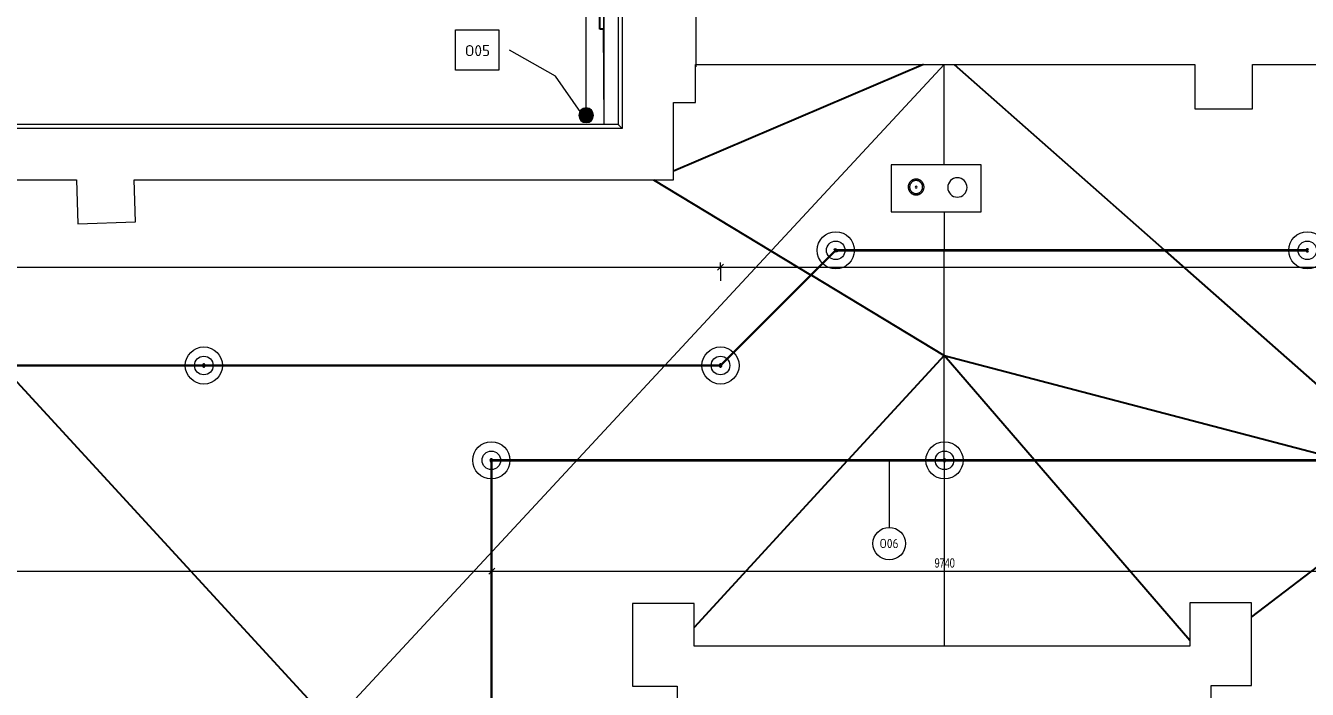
# Model space of a CAD drawing. Header units: millimetres. Extents: x 46521 to 262603, y -45352 to 20466.
# Drawn here: x 65035 to 78823, y -24311 to -17163 of the extents above; entities that cross this region are included whole.
import ezdxf

# ---------------------------------------------------------------- set-up
doc = ezdxf.new("R2010")
doc.units = ezdxf.units.MM
for name, color, linetype, lineweight in [('A-ANNO-DIMS', 211, 'Continuous', 9), ('A-ANNO-DIMS-50', 211, 'Continuous', 9), ('A-DETL-THIN', 151, 'Continuous', 13), ('A-FLOR-HRAL', 11, 'Continuous', 13), ('A-FLOR-HRAL-IDEN', 2, 'Continuous', 9), ('A-ROOF', 132, 'Continuous', 13), ('A-ROOF-OTLN', 132, 'Continuous', 13), ('A-WALL', 113, 'Continuous', 13), ('E-POWR-CNDT', 130, 'Continuous', 13), ('E-POWR-CNDT-IDEN', 130, 'Continuous', 9), ('E-POWR-DROP', 130, 'Continuous', 13), ('M-HVAC-CDFF', 50, 'Continuous', 13), ('Q-SPCQ', 91, 'Continuous', 13)]:
    doc.layers.add(name, color=color, linetype=linetype, lineweight=lineweight)
doc.styles.add('Arial_1', font='arial.ttf', dxfattribs={"width": 0.7, "height": 100})
doc.styles.add('ISOCPEUR', font='isocpeur.ttf', dxfattribs={"width": 0.9, "height": 100})
doc.styles.add('ISOCPEUR_1', font='isocpeur.ttf', dxfattribs={"height": 119.0625})
doc.dimstyles.new('Vnitřní_-_průhledné', dxfattribs={"dimscale": 304.8, "dimtxt": 102.02594, "dimasz": 0.213255, "dimexe": 0.164042, "dimexo": 0.0625, "dimgap": 0.032808, "dimtad": 1, "dimdec": 0, "dimrnd": 5, "dimzin": 0, "dimdsep": 46, "dimtxsty": 'Arial_1', "dimblk1": 'OBLIQUE', "dimblk2": 'OBLIQUE', "dimsah": 1, "dimcen": 0.09, "dimdle": 0.164042, "dimazin": 0, "dimtfac": 1, "dimtdec": 4, "dimtix": 1, "dimtmove": 0, "dimatfit": 3, "dimfxl": 0.492126, "dimfxlon": 1, "dimtvp": 1, "dimtolj": 1, "dimtzin": 0, "dimarcsym": 2})

# ---------------------------------------------------------------- blocks, each defined once
blk = doc.blocks.new('parapet_ext - parapet_ext-1802137-STŘECHA NÁVRH B')
at = {"layer": 'Q-SPCQ'}
h = blk.add_hatch(dxfattribs=at)
h.set_pattern_fill('FP_2', color=11, style=0, pattern_type=2)
h.set_pattern_definition([(134.735, (-17081.7, -71432.29), (-177.5924, -175.9572), [])])
h.paths.add_polyline_path([(450, -300), (450, -258), (-450, -258), (-450, -300), (278, -300)])
at = {"layer": 'Q-SPCQ', "color": 241, "lineweight": 25}
for p, q in [((-450, -300), (-450, -258)), ((450, -258), (450, -300)), ((450, -300), (-450, -300))]:
    blk.add_line(p, q, dxfattribs=at)
blk = doc.blocks.new('Zábradlí - Záchytný systém kotva-V17-STŘECHA NÁVRH B')
at = {"layer": 'A-FLOR-HRAL', "flags": 128}
for points in [[(-17, -4), (-17, -4), (-17, -4), (-17, -4), (-18, -4), (-18, -4), (-18, -4), (-18, -4), (-18, -4), (-18, -4), (-19, -4), (-19, -4), (-19, -4), (-19, -3), (-19, -3), (-19, -3), (-19, -3), (-19, -3), (-20, -3), (-20, -3), (-20, -3), (-20, -3), (-20, -3), (-20, -2), (-20, -2), (-20, -2), (-20, -2), (-21, -2), (-21, -2), (-21, -2), (-21, -1), (-21, -1), (-21, -1), (-21, -1), (-21, -1), (-21, -1), (-21, -1), (-21, 0), (-21, 0), (-21, 0), (-21, 0), (-21, 0), (-21, 0), (-21, 1), (-21, 1), (-21, 1), (-21, 1), (-21, 1), (-21, 1), (-21, 2), (-21, 2), (-21, 2), (-20, 2), (-20, 2), (-20, 2), (-20, 2), (-20, 2), (-20, 3), (-20, 3), (-20, 3), (-20, 3), (-20, 3), (-19, 3), (-19, 3), (-19, 3), (-19, 3), (-19, 4), (-19, 4), (-19, 4), (-18, 4), (-18, 4), (-18, 4), (-18, 4), (-18, 4), (-18, 4), (-18, 4), (-17, 4), (-17, 4), (-17, 4), (-17, 4)], [(-17, 4), (-17, 4), (-17, 4), (-17, 4), (-17, 4), (-17, 4), (-16, 4), (-16, 4), (-16, 4), (-16, 4), (-16, 4), (-15, 4), (-15, 4), (-15, 4), (-14, 4), (-14, 4)], [(17, 4), (17, 4), (17, 4), (17, 4), (17, 4), (17, 4), (16, 4), (16, 4), (16, 4), (16, 4), (16, 4), (15, 4), (15, 4), (15, 4), (14, 4), (14, 4), (13, 4), (13, 4), (13, 4), (12, 4), (12, 4), (11, 4), (11, 4), (10, 4), (10, 4), (9, 4), (8, 4), (8, 4), (7, 4), (7, 4), (6, 4), (5, 4), (5, 4), (4, 4), (3, 4), (3, 4), (2, 4), (1, 4), (1, 4), (0, 4), (-1, 4), (-1, 4), (-2, 4), (-3, 4), (-3, 4), (-4, 4), (-5, 4), (-5, 4), (-6, 4), (-6, 4), (-7, 4), (-8, 4), (-8, 4), (-9, 4), (-9, 4), (-10, 4), (-11, 4), (-11, 4), (-12, 4), (-12, 4), (-13, 4), (-13, 4), (-13, 4), (-14, 4), (-14, 4), (-15, 4), (-15, 4), (-15, 4), (-15, 4), (-16, 4), (-16, 4), (-16, 4), (-16, 4), (-17, 4), (-17, 4), (-17, 4), (-17, 4), (-17, 4), (-17, 4), (-17, 4)], [(14, 4), (14, 4), (14, 4), (15, 4), (15, 4), (15, 4), (16, 4), (16, 4), (16, 4), (16, 4), (16, 4), (17, 4), (17, 4), (17, 4), (17, 4), (17, 4), (17, 4)], [(17, 4), (17, 4), (17, 4), (17, 4), (17, 4), (18, 4), (18, 4), (18, 4), (18, 4), (18, 4), (18, 4), (19, 4), (19, 4), (19, 3), (19, 3), (19, 3), (19, 3), (19, 3), (19, 3), (20, 3), (20, 3), (20, 3), (20, 3), (20, 2), (20, 2), (20, 2), (20, 2), (20, 2), (20, 2), (21, 2), (21, 1), (21, 1), (21, 1), (21, 1), (21, 1), (21, 1), (21, 1), (21, 0), (21, 0), (21, 0), (21, 0), (21, 0), (21, 0), (21, -1), (21, -1), (21, -1), (21, -1), (21, -1), (21, -1), (21, -2), (20, -2), (20, -2), (20, -2), (20, -2), (20, -2), (20, -2), (20, -2), (20, -3), (20, -3), (20, -3), (20, -3), (19, -3), (19, -3), (19, -3), (19, -3), (19, -3), (19, -4), (19, -4), (18, -4), (18, -4), (18, -4), (18, -4), (18, -4), (18, -4), (18, -4), (17, -4), (17, -4), (17, -4), (17, -4), (17, -4)], [(-14, -4), (-14, -4), (-15, -4), (-15, -4), (-15, -4), (-15, -4), (-16, -4), (-16, -4), (-16, -4), (-16, -4), (-17, -4), (-17, -4), (-17, -4), (-17, -4), (-17, -4), (-17, -4), (-17, -4)], [(-17, -4), (-17, -4), (-17, -4), (-17, -4), (-17, -4), (-17, -4), (-16, -4), (-16, -4), (-16, -4), (-16, -4), (-16, -4), (-15, -4), (-15, -4), (-15, -4), (-14, -4), (-14, -4), (-14, -4), (-13, -4), (-13, -4), (-12, -4), (-12, -4), (-11, -4), (-11, -4), (-10, -4), (-10, -4), (-9, -4), (-9, -4), (-8, -4), (-7, -4), (-7, -4), (-6, -4), (-6, -4), (-5, -4), (-4, -4), (-4, -4), (-3, -4), (-2, -4), (-2, -4), (-1, -4), (0, -4), (0, -4), (1, -4), (2, -4), (2, -4), (3, -4), (4, -4), (4, -4), (5, -4), (6, -4), (6, -4), (7, -4), (8, -4), (8, -4), (9, -4), (9, -4), (10, -4), (10, -4), (11, -4), (11, -4), (12, -4), (12, -4), (13, -4), (13, -4), (14, -4), (14, -4), (14, -4), (15, -4), (15, -4), (15, -4), (16, -4), (16, -4), (16, -4), (16, -4), (16, -4), (17, -4), (17, -4), (17, -4), (17, -4), (17, -4), (17, -4)], [(17, -4), (17, -4), (17, -4), (17, -4), (17, -4), (17, -4), (16, -4), (16, -4), (16, -4), (16, -4), (16, -4), (15, -4), (15, -4), (15, -4), (14, -4), (14, -4)]]:
    blk.add_lwpolyline(points, dxfattribs=at)
at = {"layer": 'A-FLOR-HRAL'}
for radius in [200, 100]:
    blk.add_circle((0, 0), radius, dxfattribs=at)
for radius, start, end in [(15, 109.6343, 164.4845), (12, 114.8172, 160.3314), (10, 120, 156.1783), (15, 19.6343, 70.3657), (12, 24.8172, 65.1828), (10, 30, 60), (15, 195.4607, 340.3657), (12, 199.6001, 335.1828), (10, 203.7395, 330)]:
    blk.add_arc((0, 0), radius, start, end, dxfattribs=at)
blk = doc.blocks.new('Zábradlí - Záchytný systém kotva-V18-STŘECHA NÁVRH B')
at = {"layer": 'A-FLOR-HRAL', "flags": 128}
for points in [[(-17, -4), (-17, -4), (-17, -4), (-17, -4), (-18, -4), (-18, -4), (-18, -4), (-18, -4), (-18, -4), (-18, -4), (-19, -4), (-19, -4), (-19, -4), (-19, -3), (-19, -3), (-19, -3), (-19, -3), (-19, -3), (-20, -3), (-20, -3), (-20, -3), (-20, -3), (-20, -3), (-20, -2), (-20, -2), (-20, -2), (-20, -2), (-21, -2), (-21, -2), (-21, -2), (-21, -1), (-21, -1), (-21, -1), (-21, -1), (-21, -1), (-21, -1), (-21, -1), (-21, 0), (-21, 0), (-21, 0), (-21, 0), (-21, 0), (-21, 0), (-21, 1), (-21, 1), (-21, 1), (-21, 1), (-21, 1), (-21, 1), (-21, 2), (-21, 2), (-21, 2), (-20, 2), (-20, 2), (-20, 2), (-20, 2), (-20, 2), (-20, 3), (-20, 3), (-20, 3), (-20, 3), (-20, 3), (-19, 3), (-19, 3), (-19, 3), (-19, 3), (-19, 4), (-19, 4), (-19, 4), (-18, 4), (-18, 4), (-18, 4), (-18, 4), (-18, 4), (-18, 4), (-18, 4), (-17, 4), (-17, 4), (-17, 4), (-17, 4)], [(-17, 4), (-17, 4), (-17, 4), (-17, 4), (-17, 4), (-17, 4), (-16, 4), (-16, 4), (-16, 4), (-16, 4), (-16, 4), (-15, 4), (-15, 4), (-15, 4), (-14, 4), (-14, 4)], [(17, 4), (17, 4), (17, 4), (17, 4), (17, 4), (17, 4), (16, 4), (16, 4), (16, 4), (16, 4), (16, 4), (15, 4), (15, 4), (15, 4), (14, 4), (14, 4), (13, 4), (13, 4), (13, 4), (12, 4), (12, 4), (11, 4), (11, 4), (10, 4), (10, 4), (9, 4), (8, 4), (8, 4), (7, 4), (7, 4), (6, 4), (5, 4), (5, 4), (4, 4), (3, 4), (3, 4), (2, 4), (1, 4), (1, 4), (0, 4), (-1, 4), (-1, 4), (-2, 4), (-3, 4), (-3, 4), (-4, 4), (-5, 4), (-5, 4), (-6, 4), (-6, 4), (-7, 4), (-8, 4), (-8, 4), (-9, 4), (-9, 4), (-10, 4), (-11, 4), (-11, 4), (-12, 4), (-12, 4), (-13, 4), (-13, 4), (-13, 4), (-14, 4), (-14, 4), (-15, 4), (-15, 4), (-15, 4), (-15, 4), (-16, 4), (-16, 4), (-16, 4), (-16, 4), (-17, 4), (-17, 4), (-17, 4), (-17, 4), (-17, 4), (-17, 4), (-17, 4)], [(14, 4), (14, 4), (14, 4), (15, 4), (15, 4), (15, 4), (16, 4), (16, 4), (16, 4), (16, 4), (16, 4), (17, 4), (17, 4), (17, 4), (17, 4), (17, 4), (17, 4)], [(17, 4), (17, 4), (17, 4), (17, 4), (17, 4), (18, 4), (18, 4), (18, 4), (18, 4), (18, 4), (18, 4), (19, 4), (19, 4), (19, 3), (19, 3), (19, 3), (19, 3), (19, 3), (19, 3), (20, 3), (20, 3), (20, 3), (20, 3), (20, 2), (20, 2), (20, 2), (20, 2), (20, 2), (20, 2), (21, 2), (21, 1), (21, 1), (21, 1), (21, 1), (21, 1), (21, 1), (21, 1), (21, 0), (21, 0), (21, 0), (21, 0), (21, 0), (21, 0), (21, -1), (21, -1), (21, -1), (21, -1), (21, -1), (21, -1), (21, -2), (20, -2), (20, -2), (20, -2), (20, -2), (20, -2), (20, -2), (20, -2), (20, -3), (20, -3), (20, -3), (20, -3), (19, -3), (19, -3), (19, -3), (19, -3), (19, -3), (19, -4), (19, -4), (18, -4), (18, -4), (18, -4), (18, -4), (18, -4), (18, -4), (18, -4), (17, -4), (17, -4), (17, -4), (17, -4), (17, -4)], [(-14, -4), (-14, -4), (-15, -4), (-15, -4), (-15, -4), (-15, -4), (-16, -4), (-16, -4), (-16, -4), (-16, -4), (-17, -4), (-17, -4), (-17, -4), (-17, -4), (-17, -4), (-17, -4), (-17, -4)], [(-17, -4), (-17, -4), (-17, -4), (-17, -4), (-17, -4), (-17, -4), (-16, -4), (-16, -4), (-16, -4), (-16, -4), (-16, -4), (-15, -4), (-15, -4), (-15, -4), (-14, -4), (-14, -4), (-14, -4), (-13, -4), (-13, -4), (-12, -4), (-12, -4), (-11, -4), (-11, -4), (-10, -4), (-10, -4), (-9, -4), (-9, -4), (-8, -4), (-7, -4), (-7, -4), (-6, -4), (-6, -4), (-5, -4), (-4, -4), (-4, -4), (-3, -4), (-2, -4), (-2, -4), (-1, -4), (0, -4), (0, -4), (1, -4), (2, -4), (2, -4), (3, -4), (4, -4), (4, -4), (5, -4), (6, -4), (6, -4), (7, -4), (8, -4), (8, -4), (9, -4), (9, -4), (10, -4), (10, -4), (11, -4), (11, -4), (12, -4), (12, -4), (13, -4), (13, -4), (14, -4), (14, -4), (14, -4), (15, -4), (15, -4), (15, -4), (16, -4), (16, -4), (16, -4), (16, -4), (16, -4), (17, -4), (17, -4), (17, -4), (17, -4), (17, -4), (17, -4)], [(17, -4), (17, -4), (17, -4), (17, -4), (17, -4), (17, -4), (16, -4), (16, -4), (16, -4), (16, -4), (16, -4), (15, -4), (15, -4), (15, -4), (14, -4), (14, -4)]]:
    blk.add_lwpolyline(points, dxfattribs=at)
at = {"layer": 'A-FLOR-HRAL'}
for radius in [200, 100]:
    blk.add_circle((0, 0), radius, dxfattribs=at)
for radius, start, end in [(15, 109.6343, 164.4845), (12, 114.8172, 160.3314), (10, 120, 156.1783), (15, 15.5155, 70.3657), (12, 19.6686, 65.1828), (10, 23.8217, 60), (15, 195.4607, 295.3657), (12, 199.6001, 290.1828), (10, 203.7395, 285), (15, 334.6343, 344.5393)]:
    blk.add_arc((0, 0), radius, start, end, dxfattribs=at)
blk = doc.blocks.new('Zábradlí - Záchytný systém kotva-V19-STŘECHA NÁVRH B')
at = {"layer": 'A-FLOR-HRAL', "flags": 128}
for points in [[(-17, -4), (-17, -4), (-17, -4), (-17, -4), (-18, -4), (-18, -4), (-18, -4), (-18, -4), (-18, -4), (-18, -4), (-19, -4), (-19, -4), (-19, -4), (-19, -3), (-19, -3), (-19, -3), (-19, -3), (-19, -3), (-20, -3), (-20, -3), (-20, -3), (-20, -3), (-20, -3), (-20, -2), (-20, -2), (-20, -2), (-20, -2), (-21, -2), (-21, -2), (-21, -2), (-21, -1), (-21, -1), (-21, -1), (-21, -1), (-21, -1), (-21, -1), (-21, -1), (-21, 0), (-21, 0), (-21, 0), (-21, 0), (-21, 0), (-21, 0), (-21, 1), (-21, 1), (-21, 1), (-21, 1), (-21, 1), (-21, 1), (-21, 2), (-21, 2), (-21, 2), (-20, 2), (-20, 2), (-20, 2), (-20, 2), (-20, 2), (-20, 3), (-20, 3), (-20, 3), (-20, 3), (-20, 3), (-19, 3), (-19, 3), (-19, 3), (-19, 3), (-19, 4), (-19, 4), (-19, 4), (-18, 4), (-18, 4), (-18, 4), (-18, 4), (-18, 4), (-18, 4), (-18, 4), (-17, 4), (-17, 4), (-17, 4), (-17, 4)], [(-17, 4), (-17, 4), (-17, 4), (-17, 4), (-17, 4), (-17, 4), (-16, 4), (-16, 4), (-16, 4), (-16, 4), (-16, 4), (-15, 4), (-15, 4), (-15, 4), (-14, 4), (-14, 4)], [(17, 4), (17, 4), (17, 4), (17, 4), (17, 4), (17, 4), (16, 4), (16, 4), (16, 4), (16, 4), (16, 4), (15, 4), (15, 4), (15, 4), (14, 4), (14, 4), (13, 4), (13, 4), (13, 4), (12, 4), (12, 4), (11, 4), (11, 4), (10, 4), (10, 4), (9, 4), (8, 4), (8, 4), (7, 4), (7, 4), (6, 4), (5, 4), (5, 4), (4, 4), (3, 4), (3, 4), (2, 4), (1, 4), (1, 4), (0, 4), (-1, 4), (-1, 4), (-2, 4), (-3, 4), (-3, 4), (-4, 4), (-5, 4), (-5, 4), (-6, 4), (-6, 4), (-7, 4), (-8, 4), (-8, 4), (-9, 4), (-9, 4), (-10, 4), (-11, 4), (-11, 4), (-12, 4), (-12, 4), (-13, 4), (-13, 4), (-13, 4), (-14, 4), (-14, 4), (-15, 4), (-15, 4), (-15, 4), (-15, 4), (-16, 4), (-16, 4), (-16, 4), (-16, 4), (-17, 4), (-17, 4), (-17, 4), (-17, 4), (-17, 4), (-17, 4), (-17, 4)], [(14, 4), (14, 4), (14, 4), (15, 4), (15, 4), (15, 4), (16, 4), (16, 4), (16, 4), (16, 4), (16, 4), (17, 4), (17, 4), (17, 4), (17, 4), (17, 4), (17, 4)], [(17, 4), (17, 4), (17, 4), (17, 4), (17, 4), (18, 4), (18, 4), (18, 4), (18, 4), (18, 4), (18, 4), (19, 4), (19, 4), (19, 3), (19, 3), (19, 3), (19, 3), (19, 3), (19, 3), (20, 3), (20, 3), (20, 3), (20, 3), (20, 2), (20, 2), (20, 2), (20, 2), (20, 2), (20, 2), (21, 2), (21, 1), (21, 1), (21, 1), (21, 1), (21, 1), (21, 1), (21, 1), (21, 0), (21, 0), (21, 0), (21, 0), (21, 0), (21, 0), (21, -1), (21, -1), (21, -1), (21, -1), (21, -1), (21, -1), (21, -2), (20, -2), (20, -2), (20, -2), (20, -2), (20, -2), (20, -2), (20, -2), (20, -3), (20, -3), (20, -3), (20, -3), (19, -3), (19, -3), (19, -3), (19, -3), (19, -3), (19, -4), (19, -4), (18, -4), (18, -4), (18, -4), (18, -4), (18, -4), (18, -4), (18, -4), (17, -4), (17, -4), (17, -4), (17, -4), (17, -4)], [(-14, -4), (-14, -4), (-15, -4), (-15, -4), (-15, -4), (-15, -4), (-16, -4), (-16, -4), (-16, -4), (-16, -4), (-17, -4), (-17, -4), (-17, -4), (-17, -4), (-17, -4), (-17, -4), (-17, -4)], [(-17, -4), (-17, -4), (-17, -4), (-17, -4), (-17, -4), (-17, -4), (-16, -4), (-16, -4), (-16, -4), (-16, -4), (-16, -4), (-15, -4), (-15, -4), (-15, -4), (-14, -4), (-14, -4), (-14, -4), (-13, -4), (-13, -4), (-12, -4), (-12, -4), (-11, -4), (-11, -4), (-10, -4), (-10, -4), (-9, -4), (-9, -4), (-8, -4), (-7, -4), (-7, -4), (-6, -4), (-6, -4), (-5, -4), (-4, -4), (-4, -4), (-3, -4), (-2, -4), (-2, -4), (-1, -4), (0, -4), (0, -4), (1, -4), (2, -4), (2, -4), (3, -4), (4, -4), (4, -4), (5, -4), (6, -4), (6, -4), (7, -4), (8, -4), (8, -4), (9, -4), (9, -4), (10, -4), (10, -4), (11, -4), (11, -4), (12, -4), (12, -4), (13, -4), (13, -4), (14, -4), (14, -4), (14, -4), (15, -4), (15, -4), (15, -4), (16, -4), (16, -4), (16, -4), (16, -4), (16, -4), (17, -4), (17, -4), (17, -4), (17, -4), (17, -4), (17, -4)], [(17, -4), (17, -4), (17, -4), (17, -4), (17, -4), (17, -4), (16, -4), (16, -4), (16, -4), (16, -4), (16, -4), (15, -4), (15, -4), (15, -4), (14, -4), (14, -4)]]:
    blk.add_lwpolyline(points, dxfattribs=at)
at = {"layer": 'A-FLOR-HRAL'}
for radius in [200, 100]:
    blk.add_circle((0, 0), radius, dxfattribs=at)
for radius, start, end in [(15, 109.6343, 164.4845), (12, 114.8172, 160.3314), (10, 120, 156.0241), (15, 15.5155, 70.3657), (12, 19.6686, 65.1828), (10, 23.8217, 60), (15, 195.4607, 205.3657), (15, 244.6343, 344.5393), (12, 249.8172, 340.3999), (10, 255, 336.2605)]:
    blk.add_arc((0, 0), radius, start, end, dxfattribs=at)
blk = doc.blocks.new('Zábradlí - Záchytný systém kotva-V21-STŘECHA NÁVRH B')
at = {"layer": 'A-FLOR-HRAL', "flags": 128}
for points in [[(-17, -4), (-17, -4), (-17, -4), (-17, -4), (-18, -4), (-18, -4), (-18, -4), (-18, -4), (-18, -4), (-18, -4), (-19, -4), (-19, -4), (-19, -4), (-19, -3), (-19, -3), (-19, -3), (-19, -3), (-19, -3), (-20, -3), (-20, -3), (-20, -3), (-20, -3), (-20, -3), (-20, -2), (-20, -2), (-20, -2), (-20, -2), (-21, -2), (-21, -2), (-21, -2), (-21, -1), (-21, -1), (-21, -1), (-21, -1), (-21, -1), (-21, -1), (-21, -1), (-21, 0), (-21, 0), (-21, 0), (-21, 0), (-21, 0), (-21, 0), (-21, 1), (-21, 1), (-21, 1), (-21, 1), (-21, 1), (-21, 1), (-21, 2), (-21, 2), (-21, 2), (-20, 2), (-20, 2), (-20, 2), (-20, 2), (-20, 2), (-20, 3), (-20, 3), (-20, 3), (-20, 3), (-20, 3), (-19, 3), (-19, 3), (-19, 3), (-19, 3), (-19, 4), (-19, 4), (-19, 4), (-18, 4), (-18, 4), (-18, 4), (-18, 4), (-18, 4), (-18, 4), (-18, 4), (-17, 4), (-17, 4), (-17, 4), (-17, 4)], [(-17, 4), (-17, 4), (-17, 4), (-17, 4), (-17, 4), (-17, 4), (-16, 4), (-16, 4), (-16, 4), (-16, 4), (-16, 4), (-15, 4), (-15, 4), (-15, 4), (-14, 4), (-14, 4)], [(17, 4), (17, 4), (17, 4), (17, 4), (17, 4), (17, 4), (16, 4), (16, 4), (16, 4), (16, 4), (16, 4), (15, 4), (15, 4), (15, 4), (14, 4), (14, 4), (13, 4), (13, 4), (13, 4), (12, 4), (12, 4), (11, 4), (11, 4), (10, 4), (10, 4), (9, 4), (8, 4), (8, 4), (7, 4), (7, 4), (6, 4), (5, 4), (5, 4), (4, 4), (3, 4), (3, 4), (2, 4), (1, 4), (1, 4), (0, 4), (-1, 4), (-1, 4), (-2, 4), (-3, 4), (-3, 4), (-4, 4), (-5, 4), (-5, 4), (-6, 4), (-6, 4), (-7, 4), (-8, 4), (-8, 4), (-9, 4), (-9, 4), (-10, 4), (-11, 4), (-11, 4), (-12, 4), (-12, 4), (-13, 4), (-13, 4), (-13, 4), (-14, 4), (-14, 4), (-15, 4), (-15, 4), (-15, 4), (-15, 4), (-16, 4), (-16, 4), (-16, 4), (-16, 4), (-17, 4), (-17, 4), (-17, 4), (-17, 4), (-17, 4), (-17, 4), (-17, 4)], [(14, 4), (14, 4), (14, 4), (15, 4), (15, 4), (15, 4), (16, 4), (16, 4), (16, 4), (16, 4), (16, 4), (17, 4), (17, 4), (17, 4), (17, 4), (17, 4), (17, 4)], [(17, 4), (17, 4), (17, 4), (17, 4), (17, 4), (18, 4), (18, 4), (18, 4), (18, 4), (18, 4), (18, 4), (19, 4), (19, 4), (19, 3), (19, 3), (19, 3), (19, 3), (19, 3), (19, 3), (20, 3), (20, 3), (20, 3), (20, 3), (20, 2), (20, 2), (20, 2), (20, 2), (20, 2), (20, 2), (21, 2), (21, 1), (21, 1), (21, 1), (21, 1), (21, 1), (21, 1), (21, 1), (21, 0), (21, 0), (21, 0), (21, 0), (21, 0), (21, 0), (21, -1), (21, -1), (21, -1), (21, -1), (21, -1), (21, -1), (21, -2), (20, -2), (20, -2), (20, -2), (20, -2), (20, -2), (20, -2), (20, -2), (20, -3), (20, -3), (20, -3), (20, -3), (19, -3), (19, -3), (19, -3), (19, -3), (19, -3), (19, -4), (19, -4), (18, -4), (18, -4), (18, -4), (18, -4), (18, -4), (18, -4), (18, -4), (17, -4), (17, -4), (17, -4), (17, -4), (17, -4)], [(-14, -4), (-14, -4), (-15, -4), (-15, -4), (-15, -4), (-15, -4), (-16, -4), (-16, -4), (-16, -4), (-16, -4), (-17, -4), (-17, -4), (-17, -4), (-17, -4), (-17, -4), (-17, -4), (-17, -4)], [(-17, -4), (-17, -4), (-17, -4), (-17, -4), (-17, -4), (-17, -4), (-16, -4), (-16, -4), (-16, -4), (-16, -4), (-16, -4), (-15, -4), (-15, -4), (-15, -4), (-14, -4), (-14, -4), (-14, -4), (-13, -4), (-13, -4), (-12, -4), (-12, -4), (-11, -4), (-11, -4), (-10, -4), (-10, -4), (-9, -4), (-9, -4), (-8, -4), (-7, -4), (-7, -4), (-6, -4), (-6, -4), (-5, -4), (-4, -4), (-4, -4), (-3, -4), (-2, -4), (-2, -4), (-1, -4), (0, -4), (0, -4), (1, -4), (2, -4), (2, -4), (3, -4), (4, -4), (4, -4), (5, -4), (6, -4), (6, -4), (7, -4), (8, -4), (8, -4), (9, -4), (9, -4), (10, -4), (10, -4), (11, -4), (11, -4), (12, -4), (12, -4), (13, -4), (13, -4), (14, -4), (14, -4), (14, -4), (15, -4), (15, -4), (15, -4), (16, -4), (16, -4), (16, -4), (16, -4), (16, -4), (17, -4), (17, -4), (17, -4), (17, -4), (17, -4), (17, -4)], [(17, -4), (17, -4), (17, -4), (17, -4), (17, -4), (17, -4), (16, -4), (16, -4), (16, -4), (16, -4), (16, -4), (15, -4), (15, -4), (15, -4), (14, -4), (14, -4)]]:
    blk.add_lwpolyline(points, dxfattribs=at)
at = {"layer": 'A-FLOR-HRAL'}
for radius in [200, 100]:
    blk.add_circle((0, 0), radius, dxfattribs=at)
for radius, start, end in [(15, 109.6343, 164.4845), (12, 114.8172, 160.3314), (10, 120, 156.1783), (15, 15.5155, 70.3657), (12, 19.6686, 65.1828), (10, 23.8217, 60), (15, 195.4607, 250.3657), (12, 199.6001, 245.1828), (10, 203.7395, 240), (15, 289.6343, 344.5393), (10, 300, 336.2605), (12, 294.8172, 340.3999)]:
    blk.add_arc((0, 0), radius, start, end, dxfattribs=at)
blk = doc.blocks.new('Zábradlí - Zábradlí-1236211-STŘECHA NÁVRH B')
for name, p, rotation in [('Zábradlí - Záchytný systém kotva-V19-STŘECHA NÁVRH B', (73750, -19583), 134.9999999999999), ('Zábradlí - Záchytný systém kotva-V21-STŘECHA NÁVRH B', (78823, -19583), 89.9999999999998), ('Zábradlí - Záchytný systém kotva-V21-STŘECHA NÁVRH B', (66952, -20823), 89.9999999999998), ('Zábradlí - Záchytný systém kotva-V18-STŘECHA NÁVRH B', (72510, -20823), 89.9999999999998), ('Zábradlí - Záchytný systém kotva-V17-STŘECHA NÁVRH B', (70045, -21844), 269.9999999999998), ('Zábradlí - Záchytný systém kotva-V21-STŘECHA NÁVRH B', (74920, -21844), 269.9999999999998)]:
    blk.add_blockref(name, p, dxfattribs=dict(rotation=rotation))
blk = doc.blocks.new('Typ horního madla - Horní madlo_Vnitřní_-1236216-STŘECHA NÁVRH B')
at = {"layer": 'A-FLOR-HRAL'}
for p, q in [((78819, -19578), (73750, -19578)), ((73743, -19583), (72514, -20812)), ((72514, -20826), (73750, -19590)), ((73760, -19588), (78819, -19588)), ((66948, -20818), (61398, -20818)), ((72506, -20818), (66956, -20818)), ((61398, -20828), (66948, -20828)), ((66956, -20828), (72506, -20828)), ((70040, -21839), (70040, -27977)), ((70041, -21839), (70040, -21839)), ((74916, -21839), (70049, -21839)), ((70050, -27978), (70050, -21849)), ((70050, -21849), (74916, -21849)), ((79800, -21839), (74924, -21839)), ((74924, -21849), (79790, -21849))]:
    blk.add_line(p, q, dxfattribs=at)
for points, knots in [([(70040, -21840), (70040, -21840), (70040, -21840), (70040, -21839), (70040, -21839), (70040, -21839)], [-0.1666667, -0.1666667, -0.1666667, -0.1666667, -0.125, -0.0833333, 0, 0, 0, 0]), ([(70050, -21849), (70050, -21849), (70050, -21849), (70049, -21849), (70049, -21849), (70049, -21849)], [-1, -1, -1, -1, -0.9166667, -0.875, -0.8333333, -0.8333333, -0.8333333, -0.8333333])]:
    blk.add_open_spline(points, degree=3, knots=knots, dxfattribs=at)
blk = doc.blocks.new('Typ horního madla - Horní madlo_Vnitřní_-V22-STŘECHA NÁVRH B')
at = {"layer": 'A-FLOR-HRAL'}
for p, q in [((73750, -19578), (78819, -19578)), ((72514, -20812), (73743, -19583)), ((72514, -20826), (73750, -19590)), ((73760, -19588), (78819, -19588)), ((61398, -20818), (66948, -20818)), ((66956, -20818), (72506, -20818)), ((61398, -20828), (66948, -20828)), ((66956, -20828), (72506, -20828)), ((70040, -21839), (70040, -27977)), ((70041, -21839), (70040, -21839)), ((74916, -21839), (70049, -21839)), ((70050, -21849), (70050, -27978)), ((74916, -21849), (70050, -21849)), ((79800, -21839), (74924, -21839)), ((79790, -21849), (74924, -21849))]:
    blk.add_line(p, q, dxfattribs=at)
blk = doc.blocks.new('Conduit Elbow - without Fittings - RMC-hromosvod - Standard-V39-STŘECHA NÁVRH B')
at = {"layer": 'E-POWR-CNDT', "color": 11}
blk.add_line((71065, -18046), (71065, -18049), dxfattribs=at)
blk = doc.blocks.new('Komín1 - Komín1-1879209-STŘECHA NÁVRH B')
at = {"layer": 'M-HVAC-CDFF'}
for start, end in [(0, 180), (180, 0)]:
    blk.add_arc((0, 0), 104, start, end, dxfattribs=at)
blk = doc.blocks.new('Komín2 - Komín2-1880273-STŘECHA NÁVRH B')
at = {"layer": 'M-HVAC-CDFF', "flags": 128}
for points in [[(85, 0), (85, 3), (85, 7), (84, 10), (84, 14), (83, 17), (83, 20), (82, 23), (81, 27), (80, 30), (78, 33), (77, 36), (75, 39), (74, 42), (72, 45), (70, 48), (68, 51), (66, 53), (64, 56), (62, 59), (59, 61), (57, 63), (54, 66), (51, 68), (49, 70), (46, 72), (43, 73), (40, 75), (37, 77), (34, 78), (31, 79), (28, 80), (24, 81), (21, 82), (18, 83), (14, 84), (11, 84), (8, 85), (4, 85), (1, 85), (-2, 85), (-6, 85), (-9, 84), (-13, 84), (-16, 83), (-19, 83), (-23, 82), (-26, 81), (-29, 80), (-32, 79), (-35, 77), (-38, 76), (-41, 74), (-44, 72), (-47, 71), (-50, 69), (-53, 67), (-55, 65), (-58, 62), (-60, 60), (-63, 57), (-65, 55), (-67, 52), (-69, 49), (-71, 47), (-73, 44), (-75, 41), (-76, 38), (-78, 35), (-79, 32), (-80, 28), (-81, 25), (-82, 22), (-83, 19), (-84, 15), (-84, 12), (-85, 9), (-85, 5), (-85, 2), (-85, 0)], [(70, 0), (70, 3), (70, 6), (69, 8), (69, 11), (69, 14), (68, 17), (67, 19), (66, 22), (66, 25), (64, 27), (63, 30), (62, 32), (61, 35), (59, 37), (58, 40), (56, 42), (54, 44), (53, 46), (51, 48), (49, 50), (47, 52), (45, 54), (42, 56), (40, 57), (38, 59), (35, 60), (33, 62), (30, 63), (28, 64), (25, 65), (23, 66), (20, 67), (17, 68), (15, 68), (12, 69), (9, 69), (6, 70), (4, 70), (1, 70), (-2, 70), (-5, 70), (-8, 70), (-10, 69), (-13, 69), (-16, 68), (-19, 67), (-21, 67), (-24, 66), (-27, 65), (-29, 64), (-32, 62), (-34, 61), (-37, 60), (-39, 58), (-41, 57), (-43, 55), (-46, 53), (-48, 51), (-50, 49), (-52, 47), (-53, 45), (-55, 43), (-57, 41), (-58, 38), (-60, 36), (-61, 34), (-63, 31), (-64, 29), (-65, 26), (-66, 23), (-67, 21), (-68, 18), (-68, 15), (-69, 13), (-69, 10), (-70, 7), (-70, 4), (-70, 2), (-70, 0)], [(-85, 0), (-85, -3), (-85, -7), (-84, -10), (-84, -14), (-83, -17), (-83, -20), (-82, -23), (-81, -27), (-80, -30), (-78, -33), (-77, -36), (-75, -39), (-74, -42), (-72, -45), (-70, -48), (-68, -51), (-66, -53), (-64, -56), (-62, -59), (-59, -61), (-57, -63), (-54, -66), (-51, -68), (-49, -70), (-46, -72), (-43, -73), (-40, -75), (-37, -77), (-34, -78), (-31, -79), (-28, -80), (-24, -81), (-21, -82), (-18, -83), (-14, -84), (-11, -84), (-8, -85), (-4, -85), (-1, -85), (2, -85), (6, -85), (9, -84), (13, -84), (16, -83), (19, -83), (23, -82), (26, -81), (29, -80), (32, -79), (35, -77), (38, -76), (41, -74), (44, -72), (47, -71), (50, -69), (53, -67), (55, -65), (58, -62), (60, -60), (63, -57), (65, -55), (67, -52), (69, -49), (71, -47), (73, -44), (75, -41), (76, -38), (78, -35), (79, -32), (80, -28), (81, -25), (82, -22), (83, -19), (84, -15), (84, -12), (85, -9), (85, -5), (85, -2), (85, 0)], [(-70, 0), (-70, -3), (-70, -6), (-69, -8), (-69, -11), (-69, -14), (-68, -17), (-67, -19), (-66, -22), (-66, -25), (-64, -27), (-63, -30), (-62, -32), (-61, -35), (-59, -37), (-58, -40), (-56, -42), (-54, -44), (-53, -46), (-51, -48), (-49, -50), (-47, -52), (-45, -54), (-42, -56), (-40, -57), (-38, -59), (-35, -60), (-33, -62), (-30, -63), (-28, -64), (-25, -65), (-23, -66), (-20, -67), (-17, -68), (-15, -68), (-12, -69), (-9, -69), (-6, -70), (-4, -70), (-1, -70), (2, -70), (5, -70), (8, -70), (10, -69), (13, -69), (16, -68), (19, -67), (21, -67), (24, -66), (27, -65), (29, -64), (32, -62), (34, -61), (37, -60), (39, -58), (41, -57), (43, -55), (46, -53), (48, -51), (50, -49), (52, -47), (53, -45), (55, -43), (57, -41), (58, -38), (60, -36), (61, -34), (63, -31), (64, -29), (65, -26), (66, -23), (67, -21), (68, -18), (68, -15), (69, -13), (69, -10), (70, -7), (70, -4), (70, -2), (70, 0)]]:
    blk.add_lwpolyline(points, dxfattribs=at)
at = {"layer": 'M-HVAC-CDFF'}
for radius, start, end in [(85, 175.5125, 180), (85, 158.0691, 161.299), (85, 137.6109, 140), (10.4, 0, 180), (10.4, 180, 0), (70, 41.3519, 50.5803), (85, 40, 42.3891), (85, 355.5125, 0), (85, 220, 222.3891), (70, 221.3519, 230.5803), (85, 317.6109, 320), (85, 338.0691, 341.299)]:
    blk.add_arc((0, 0), radius, start, end, dxfattribs=at)
blk = doc.blocks.new('Popiska zábradlí - Popiska okna_Bublina-1464769-STŘECHA NÁVRH B')
at = {"layer": 'A-FLOR-HRAL-IDEN'}
blk.add_circle((0, 0), 3.5, dxfattribs=at)
blk = doc.blocks.new('DIMBLOCK12-STŘECHA NÁVRH B')
at = {"layer": 'A-ANNO-DIMS-50'}
for p, q in [((55831, -23039), (55831, -22889)), ((70050, -23039), (70050, -22889)), ((55781, -23039), (70050, -23039)), ((55831, -23039), (55831, -23089)), ((70050, -23039), (70050, -23089))]:
    blk.add_line(p, q, dxfattribs=at)
at = {"layer": 'A-ANNO-DIMS-50', "lineweight": 18}
for p, q in [((55831, -23039), (55864, -23006)), ((70050, -23039), (70082, -23006)), ((55831, -23039), (55799, -23071)), ((70050, -23039), (70017, -23071))]:
    blk.add_line(p, q, dxfattribs=at)
at = {"layer": 'A-ANNO-DIMS-50', "color": 0, "insert": (62807, -22899), "char_height": 100, "width": 320.2, "attachment_point": 1, "line_spacing_factor": 0.941778, "style": 'Arial_1'}
blk.add_mtext('14220', dxfattribs=at)
blk = doc.blocks.new('_Oblique')
at = {"color": 0, "linetype": 'ByBlock', "lineweight": -2}
blk.add_line((-0.5, -0.5), (0.5, 0.5), dxfattribs=at)
blk = doc.blocks.new('DIMBLOCK13-STŘECHA NÁVRH B')
at = {"layer": 'A-ANNO-DIMS-50'}
for p, q in [((70050, -23039), (70050, -22889)), ((79790, -23039), (79790, -22889)), ((70050, -23039), (79790, -23039)), ((70050, -23039), (70050, -23089)), ((79790, -23039), (79790, -23089))]:
    blk.add_line(p, q, dxfattribs=at)
at = {"layer": 'A-ANNO-DIMS-50', "lineweight": 18}
for p, q in [((70050, -23039), (70082, -23006)), ((79790, -23039), (79822, -23006)), ((70050, -23039), (70017, -23071)), ((79790, -23039), (79757, -23071))]:
    blk.add_line(p, q, dxfattribs=at)
at = {"layer": 'A-ANNO-DIMS-50', "color": 0, "insert": (74813, -22899), "char_height": 100, "width": 256.16, "attachment_point": 1, "line_spacing_factor": 0.941778, "style": 'Arial_1'}
blk.add_mtext('9740', dxfattribs=at)
blk = doc.blocks.new('DIMBLOCK16-STŘECHA NÁVRH B')
at = {"layer": 'A-ANNO-DIMS-50'}
for p, q in [((55831, -19763), (55831, -19713)), ((72510, -19763), (72510, -19713)), ((55781, -19763), (72510, -19763)), ((55831, -19763), (55831, -19913)), ((72510, -19763), (72510, -19913))]:
    blk.add_line(p, q, dxfattribs=at)
at = {"layer": 'A-ANNO-DIMS-50', "lineweight": 18}
for p, q in [((55831, -19763), (55799, -19796)), ((55831, -19763), (55864, -19731)), ((72510, -19763), (72477, -19796)), ((72510, -19763), (72542, -19731))]:
    blk.add_line(p, q, dxfattribs=at)
at = {"layer": 'A-ANNO-DIMS-50', "color": 0, "insert": (64037, -19624), "char_height": 100, "width": 320.2, "attachment_point": 1, "line_spacing_factor": 0.941778, "style": 'Arial_1'}
blk.add_mtext('16680', dxfattribs=at)
blk = doc.blocks.new('DIMBLOCK17-STŘECHA NÁVRH B')
at = {"layer": 'A-ANNO-DIMS-50'}
for p, q in [((72510, -19763), (72510, -19713)), ((94050, -19763), (94050, -19613)), ((72510, -19763), (94100, -19763)), ((72510, -19763), (72510, -19913)), ((94050, -19763), (94050, -19813))]:
    blk.add_line(p, q, dxfattribs=at)
at = {"layer": 'A-ANNO-DIMS-50', "lineweight": 18}
for p, q in [((72510, -19763), (72477, -19796)), ((72510, -19763), (72542, -19731)), ((94050, -19763), (94017, -19796)), ((94050, -19763), (94082, -19731))]:
    blk.add_line(p, q, dxfattribs=at)
at = {"layer": 'A-ANNO-DIMS-50', "color": 0, "insert": (83146, -19624), "char_height": 100, "width": 320.2, "attachment_point": 1, "line_spacing_factor": 0.941778, "style": 'Arial_1'}
blk.add_mtext('21540', dxfattribs=at)

msp = doc.modelspace()

# ---------------------------------------------------------------- hatches: boundary and pattern name
at = {"layer": 'E-POWR-DROP'}
msp.add_hatch(color=11, dxfattribs=at).paths.add_polyline_path([(71064.9, -18208.3), (71085.5, -18205.6), (71104.7, -18197.6), (71121.2, -18185), (71133.8, -18168.5), (71141.7, -18149.4), (71144.4, -18128.8), (71141.7, -18108.2), (71133.8, -18089), (71121.2, -18072.6), (71104.7, -18059.9), (71085.5, -18052), (71064.9, -18049.3), (71044.4, -18052), (71025.2, -18059.9), (71008.7, -18072.6), (70996.1, -18089), (70988.2, -18108.2), (70985.4, -18128.8), (70988.2, -18149.4), (70996.1, -18168.5), (71008.7, -18185), (71025.2, -18197.6), (71044.4, -18205.6)])

# ---------------------------------------------------------------- linework, layer by layer
at = {"layer": 'A-DETL-THIN'}
msp.add_line((68328, -24686.9), (74914.6, -17583.3), dxfattribs=at)
at = {"layer": 'A-FLOR-HRAL-IDEN'}
msp.add_line((74324.8, -21844.3), (74324.8, -22565.9), dxfattribs=at)
at = {"layer": 'A-ROOF', "color": 11}
for p, q in [((71451.8, -17030.3), (71451.8, -18270.2)), ((72239.6, -17992.6), (72239.6, -17583.3)), ((72239.6, -17583.3), (77612, -17583.3)), ((77612, -17583.3), (77612, -18057.6)), ((78232, -18057.6), (78232, -17583.3)), ((78232, -17583.3), (83595.1, -17583.3)), ((72004.8, -18823.2), (72004.8, -17992.6)), ((72004.8, -17992.6), (72239.6, -17992.6)), ((77612, -18057.6), (78232, -18057.6)), ((71451.8, -18270.2), (53283.4, -18270.2)), ((60257.6, -18823.2), (65580.8, -18823.2)), ((65580.8, -18823.2), (65597.4, -19298.7)), ((66201.2, -18823.2), (72004.8, -18823.2)), ((66217.1, -19277.1), (66201.2, -18823.2)), ((65597.4, -19298.7), (66217.1, -19277.1)), ((72227.7, -23384.3), (71562.7, -23384.3)), ((71562.7, -23384.3), (71562.7, -24274.3)), ((72227.7, -23844.3), (72227.7, -23384.3)), ((78222.7, -23379.3), (77557.7, -23379.3)), ((77557.7, -23379.3), (77557.7, -23844.3)), ((78222.7, -24269.3), (78222.7, -23379.3)), ((77557.7, -23844.3), (72227.7, -23844.3)), ((71562.7, -24274.3), (72044.6, -24274.3)), ((72044.6, -24274.3), (72044.6, -29358.9)), ((77787.1, -28144.3), (77787.1, -24269.3)), ((77787.1, -24269.3), (78222.7, -24269.3))]:
    msp.add_line(p, q, dxfattribs=at)
at = {"layer": 'A-ROOF', "color": 31, "lineweight": 25}
for p, q in [((74692.1, -17583.3), (72004.8, -18730.4)), ((75022.2, -17583.3), (77281.7, -19578.3)), ((71787.4, -18823.2), (73479.7, -19846.3)), ((77293, -19588.3), (80114.3, -22079.4)), ((73488.5, -19851.6), (74914.6, -20713.8)), ((74914.6, -20713.8), (73882.8, -21839.3)), ((75882.9, -21839.3), (74914.6, -20713.8)), ((74914.6, -20713.8), (79200, -21839.3)), ((68328, -24686.9), (64782.7, -20828.2)), ((73873.6, -21849.3), (72227.7, -23644.5)), ((77557.7, -23786), (75891.5, -21849.3)), ((79789.8, -22328.3), (78222.7, -23530.3))]:
    msp.add_line(p, q, dxfattribs=at)
at = {"layer": 'A-ROOF'}
for p, q in [((74914.6, -18662), (74914.6, -17583.3)), ((75313.1, -18662), (74344.2, -18662)), ((74344.2, -18662), (74344.2, -19166.9)), ((75313.1, -19166.9), (75313.1, -18662)), ((74344.2, -19166.9), (75313.1, -19166.9)), ((74914.6, -19166.9), (74914.6, -19578.3)), ((74914.6, -21830.3), (74914.6, -19588.3)), ((74914.6, -21858.3), (74914.6, -23844.3))]:
    msp.add_line(p, q, dxfattribs=at)
at = {"layer": 'A-ROOF-OTLN', "color": 11}
for p, q in [((71409.8, -16988.4), (71409.8, -18228.2)), ((71409.8, -18228.2), (53241.4, -18228.2)), ((71451.8, -18270.2), (71418.8, -18237.2))]:
    msp.add_line(p, q, dxfattribs=at)
msp.add_open_spline([(71418.8, -18237.2), (71418.4, -18236.7), (71417.6, -18236), (71416.7, -18235.1), (71416.2, -18234.6), (71415.8, -18234.2), (71415.4, -18233.8), (71415, -18233.4), (71414.6, -18233), (71414.3, -18232.6), (71413.9, -18232.3), (71413.5, -18231.9), (71413.2, -18231.5), (71412.8, -18231.2), (71412.5, -18230.9), (71412, -18230.4), (71411.7, -18230), (71411.3, -18229.7), (71411, -18229.3), (71410.6, -18229), (71410.2, -18228.6), (71409.9, -18228.3), (71409.8, -18228.2), (71409.8, -18228.2)], degree=3, knots=[-1, -1, -1, -1, -0.875, -0.8125, -0.78125, -0.75, -0.71875, -0.6875, -0.65625, -0.625, -0.59375, -0.5625, -0.53125, -0.5, -0.46875, -0.4375, -0.375, -0.34375, -0.3125, -0.25, -0.1875, -0.125, 0, 0, 0, 0], dxfattribs=at)
at = {"layer": 'A-WALL', "color": 11}
for p, q in [((71257.3, -17783), (71253.8, -17030.3)), ((71257.3, -18228.2), (71257.3, -17030.3)), ((71257.3, -18215.3), (71252.6, -17202.3))]:
    msp.add_line(p, q, dxfattribs=at)
at = {"layer": 'E-POWR-CNDT', "color": 11}
for p, q in [((71064.9, -18046.3), (71064.9, -17021.2)), ((72244.8, -17018.2), (72244.8, -17608.7))]:
    msp.add_line(p, q, dxfattribs=at)
at = {"layer": 'E-POWR-CNDT-IDEN'}
for p, q in [((70736.4, -17706.8), (70239.1, -17426)), ((71008.9, -18099.4), (70736.4, -17706.8))]:
    msp.add_line(p, q, dxfattribs=at)
at = {"layer": 'E-POWR-CNDT-IDEN', "flags": 128}
msp.add_lwpolyline([(69658.3, -17208.6), (70126, -17208.6), (70126, -17643.3), (69658.3, -17643.3)], close=True, dxfattribs=at)
at = {"layer": 'E-POWR-DROP', "color": 11}
for start, end in [(0, 180), (180, 0)]:
    msp.add_arc((71064.9, -18128.8), 79.5, start, end, dxfattribs=at)

# ---------------------------------------------------------------- block references
at = {"layer": 'A-FLOR-HRAL'}
for name in ['Zábradlí - Zábradlí-1236211-STŘECHA NÁVRH B', 'Typ horního madla - Horní madlo_Vnitřní_-1236216-STŘECHA NÁVRH B', 'Typ horního madla - Horní madlo_Vnitřní_-V22-STŘECHA NÁVRH B']:
    msp.add_blockref(name, (0, 0), dxfattribs=at)
at = {"layer": 'A-FLOR-HRAL-IDEN', "xscale": 49.99999999999998, "yscale": 49.99999999999998, "zscale": 49.99999999999998}
msp.add_blockref('Popiska zábradlí - Popiska okna_Bublina-1464769-STŘECHA NÁVRH B', (74324.8, -22740.9), dxfattribs=at)
at = {"layer": 'E-POWR-CNDT', "color": 11}
msp.add_blockref('Conduit Elbow - without Fittings - RMC-hromosvod - Standard-V39-STŘECHA NÁVRH B', (0, 0), dxfattribs=at)
at = {"layer": 'M-HVAC-CDFF'}
for name, p in [('Komín2 - Komín2-1880273-STŘECHA NÁVRH B', (74614.4, -18901.4)), ('Komín1 - Komín1-1879209-STŘECHA NÁVRH B', (75058.2, -18905.9))]:
    msp.add_blockref(name, p, dxfattribs=at)
at = {"layer": 'Q-SPCQ', "color": 241, "lineweight": 25, "rotation": 270.2650340237805}
msp.add_blockref('parapet_ext - parapet_ext-1802137-STŘECHA NÁVRH B', (71510.5, -16751.1), dxfattribs=at)

# ---------------------------------------------------------------- texts
at = {"layer": 'A-FLOR-HRAL-IDEN', "insert": (74221.4, -22689.4), "char_height": 100, "width": 248.924, "attachment_point": 1, "style": 'ISOCPEUR'}
msp.add_mtext('O06', dxfattribs=at)

# ---------------------------------------------------------------- dimensions: what is measured, and where the dimension line sits
at = {"layer": 'A-ANNO-DIMS'}
for base, p1, p2, override, picture, middle in [((72509.8738, -19763.3428), (55831.3776, -19913.3428), (72509.8738, -19913.3428), {"dimpost": '<>', "dimfxl": 16678.496196}, 'DIMBLOCK16-STŘECHA NÁVRH B', (64170.6257, -19702.2855)), ((94049.6, -19763.3), (72509.9, -19913.3), (94049.6, -19613.3), {"dimpost": '<>', "dimfxl": 21541.840925}, 'DIMBLOCK17-STŘECHA NÁVRH B', (83279.7, -19702.3)), ((70049.6, -23039), (55831.4, -22889), (70049.6, -22889), {"dimpost": '<>', "dimfxl": 14218.248061}, 'DIMBLOCK12-STŘECHA NÁVRH B', (62940.5, -22977.9)), ((79789.8, -23039), (70049.6, -22889), (79789.8, -22889), {"dimpost": '<>', "dimfxl": 9740.168934}, 'DIMBLOCK13-STŘECHA NÁVRH B', (74919.7, -22977.9))]:
    dim = msp.add_linear_dim(base=base, p1=p1, p2=p2, dimstyle='Vnitřní_-_průhledné', override=override, dxfattribs=at)
    dim.commit()
    dim.dimension.update_dxf_attribs({"geometry": picture, "text_midpoint": middle})

# ---------------------------------------------------------------- next in the draw order: texts
at = {"layer": 'E-POWR-CNDT-IDEN', "insert": (69759.9, -17373.1), "char_height": 119.06, "width": 316.667, "attachment_point": 1, "style": 'ISOCPEUR_1', "bg_fill": 3, "box_fill_scale": 1.25, "bg_fill_color": 256, "bg_fill_true_color": 13158600, "bg_fill_transparency": 0}
msp.add_mtext('O05', dxfattribs=at)

doc.saveas('drawing.dxf')
